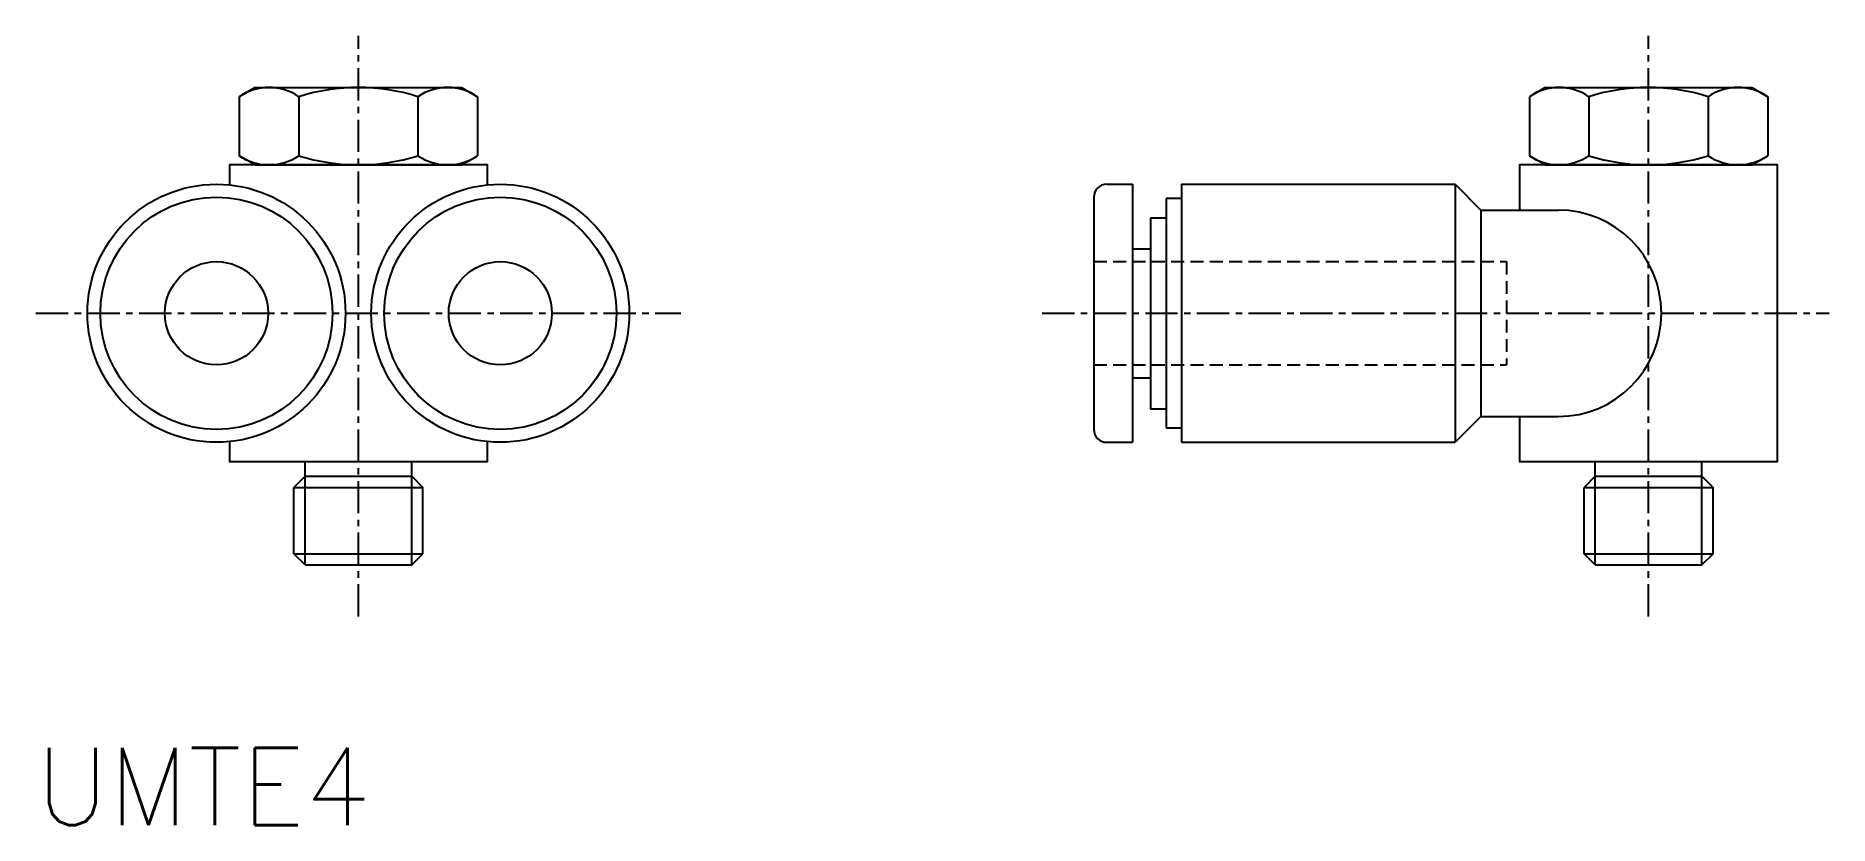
# Model space of a CAD drawing. Extents: x 108.9 to 178.4, y 88.7 to 119.3.
import ezdxf
from ezdxf.enums import TextEntityAlignment as Align

# ---------------------------------------------------------------- set-up
doc = ezdxf.new("R2010")
doc.units = 0
doc.header["$MEASUREMENT"] = 0
doc.linetypes.add('CENTER', pattern=[2, 1.25, -0.25, 0.25, -0.25])
doc.linetypes.add('DASHED', pattern=[0.75, 0.5, -0.25])
doc.layers.get('0').update_dxf_attribs({"linetype": 'CONTINUOUS'})
doc.layers.add('1', color=7, linetype='CONTINUOUS')
doc.layers.add('CENTER', color=1, linetype='CENTER')
doc.styles.get("Standard").update_dxf_attribs({"font": 'txt.shx', "bigfont": 'extfont.shx'})

msp = doc.modelspace()

# ---------------------------------------------------------------- linework, layer by layer
at = {"color": 7, "linetype": 'Continuous'}
for p, q in [((117.432, 117.275), (116.813, 116.917)), ((116.813, 116.917), (116.813, 114.632)), ((117.432, 117.275), (125.432, 117.275)), ((119.122, 116.917), (119.122, 114.632)), ((123.741, 116.917), (123.741, 114.632)), ((125.432, 117.275), (126.051, 116.917)), ((126.051, 116.917), (126.051, 114.632)), ((167.432, 117.275), (166.813, 116.917)), ((166.813, 116.917), (166.813, 114.632)), ((167.432, 117.275), (175.432, 117.275)), ((169.122, 116.917), (169.122, 114.632)), ((173.741, 116.917), (173.741, 114.632)), ((175.432, 117.275), (176.051, 116.917)), ((176.051, 116.917), (176.051, 114.632)), ((117.432, 114.275), (116.813, 114.632)), ((117.432, 114.275), (125.432, 114.275)), ((117.432, 114.275), (125.432, 114.275)), ((125.432, 114.275), (126.051, 114.632)), ((167.432, 114.275), (166.813, 114.632)), ((167.432, 114.275), (175.432, 114.275)), ((167.432, 114.275), (175.432, 114.275)), ((175.432, 114.275), (176.051, 114.632)), ((153.332, 113.525), (163.932, 113.525)), ((153.332, 113.525), (153.332, 103.525)), ((163.932, 113.525), (164.932, 112.525)), ((163.932, 113.525), (163.932, 103.525)), ((152.732, 112.975), (152.732, 104.075)), ((153.332, 112.975), (152.732, 112.975)), ((152.132, 112.225), (152.132, 104.825)), ((152.132, 112.225), (152.732, 112.225)), ((164.932, 112.525), (167.932, 112.525)), ((164.932, 112.525), (164.932, 104.525)), ((151.432, 111.025), (152.132, 111.025)), ((151.432, 106.025), (152.132, 106.025)), ((152.132, 104.825), (152.732, 104.825)), ((164.932, 104.525), (163.932, 103.525)), ((164.932, 104.525), (167.932, 104.525)), ((153.332, 104.075), (152.732, 104.075)), ((153.332, 103.525), (163.932, 103.525))]:
    msp.add_line(p, q, dxfattribs=at)
at = {"color": 3, "linetype": 'DASHED'}
for p, q in [((149.932, 110.525), (165.932, 110.525)), ((165.932, 110.525), (165.932, 106.525)), ((149.932, 106.525), (165.932, 106.525))]:
    msp.add_line(p, q, dxfattribs=at)
at = {"color": 3, "linetype": 'Continuous'}
for p, q in [((119.365, 98.775), (119.365, 102.775)), ((123.499, 98.775), (123.499, 102.775)), ((169.365, 98.775), (169.365, 102.775)), ((173.499, 98.775), (173.499, 102.775))]:
    msp.add_line(p, q, dxfattribs=at)
at = {"color": 7, "linetype": 'Continuous'}
for points in [[(126.432, 113.5), (126.432, 114.275), (116.432, 114.275), (116.432, 113.5)], [(166.432, 104.525), (166.432, 102.775), (176.432, 102.775), (176.432, 114.275), (166.432, 114.275), (166.432, 112.525)], [(116.432, 103.55), (116.432, 102.775), (126.432, 102.775), (126.432, 103.55)]]:
    msp.add_lwpolyline(points, dxfattribs=at)
for centre, radius in [((115.932, 108.525), 5), ((126.932, 108.525), 5), ((115.932, 108.525), 4.5), ((126.932, 108.525), 4.5), ((115.932, 108.525), 2), ((126.932, 108.525), 2)]:
    msp.add_circle(centre, radius, dxfattribs=at)
for centre, radius, start, end in [((117.968, 115.23), 2.045, 55.61586, 124.38421), ((121.432, 109.632), 7.643, 72.41207, 107.5879), ((124.896, 115.23), 2.045, 55.61579, 124.38414), ((167.968, 115.23), 2.045, 55.61586, 124.38421), ((171.432, 109.632), 7.643, 72.41207, 107.5879), ((174.896, 115.23), 2.045, 55.61579, 124.38414), ((117.968, 116.319), 2.045, 235.61579, 304.38414), ((121.432, 121.917), 7.643, 252.4121, 287.58793), ((124.896, 116.319), 2.045, 235.61586, 304.38421), ((167.968, 116.319), 2.045, 235.61579, 304.38414), ((171.432, 121.917), 7.643, 252.4121, 287.58793), ((174.896, 116.319), 2.045, 235.61586, 304.38421), ((167.932, 108.525), 4, 270, 90)]:
    msp.add_arc(centre, radius, start, end, dxfattribs=at)
at = {"layer": '1'}
for p, q in [((150.432, 113.525), (151.432, 113.525)), ((151.432, 113.525), (151.432, 103.525)), ((149.932, 113.025), (149.932, 104.025)), ((150.432, 103.525), (151.432, 103.525)), ((119.365, 102.208), (118.932, 101.775)), ((119.365, 102.208), (123.499, 102.208)), ((123.499, 102.208), (123.932, 101.775)), ((169.365, 102.208), (168.932, 101.775)), ((169.365, 102.208), (173.499, 102.208)), ((173.499, 102.208), (173.932, 101.775)), ((118.932, 101.775), (123.932, 101.775)), ((118.932, 99.208), (118.932, 101.775)), ((123.932, 99.208), (123.932, 101.775)), ((168.932, 99.208), (168.932, 101.775)), ((168.932, 101.775), (173.932, 101.775)), ((173.932, 99.208), (173.932, 101.775)), ((118.932, 99.208), (123.932, 99.208)), ((119.365, 98.775), (118.932, 99.208)), ((119.365, 98.775), (123.499, 98.775)), ((123.499, 98.775), (123.932, 99.208)), ((169.365, 98.775), (168.932, 99.208)), ((168.932, 99.208), (173.932, 99.208)), ((169.365, 98.775), (173.499, 98.775)), ((173.499, 98.775), (173.932, 99.208))]:
    msp.add_line(p, q, dxfattribs=at)
for centre, start, end in [((150.432, 113.025), 90, 180), ((150.432, 104.025), 180, 270)]:
    msp.add_arc(centre, 0.5, start, end, dxfattribs=at)
at = {"layer": 'CENTER', "color": 1, "linetype": 'CENTER'}
for p, q in [((121.432, 96.775), (121.432, 119.275)), ((171.432, 96.775), (171.432, 119.275)), ((108.932, 108.525), (133.932, 108.525)), ((147.932, 108.525), (178.432, 108.525))]:
    msp.add_line(p, q, dxfattribs=at)

# ---------------------------------------------------------------- texts
at = {"color": 7, "linetype": 'Continuous'}
msp.add_text('UMTE4', height=3, dxfattribs=at).set_placement((108.93, 90.19), align=Align.MIDDLE_LEFT)

doc.saveas('drawing.dxf')
